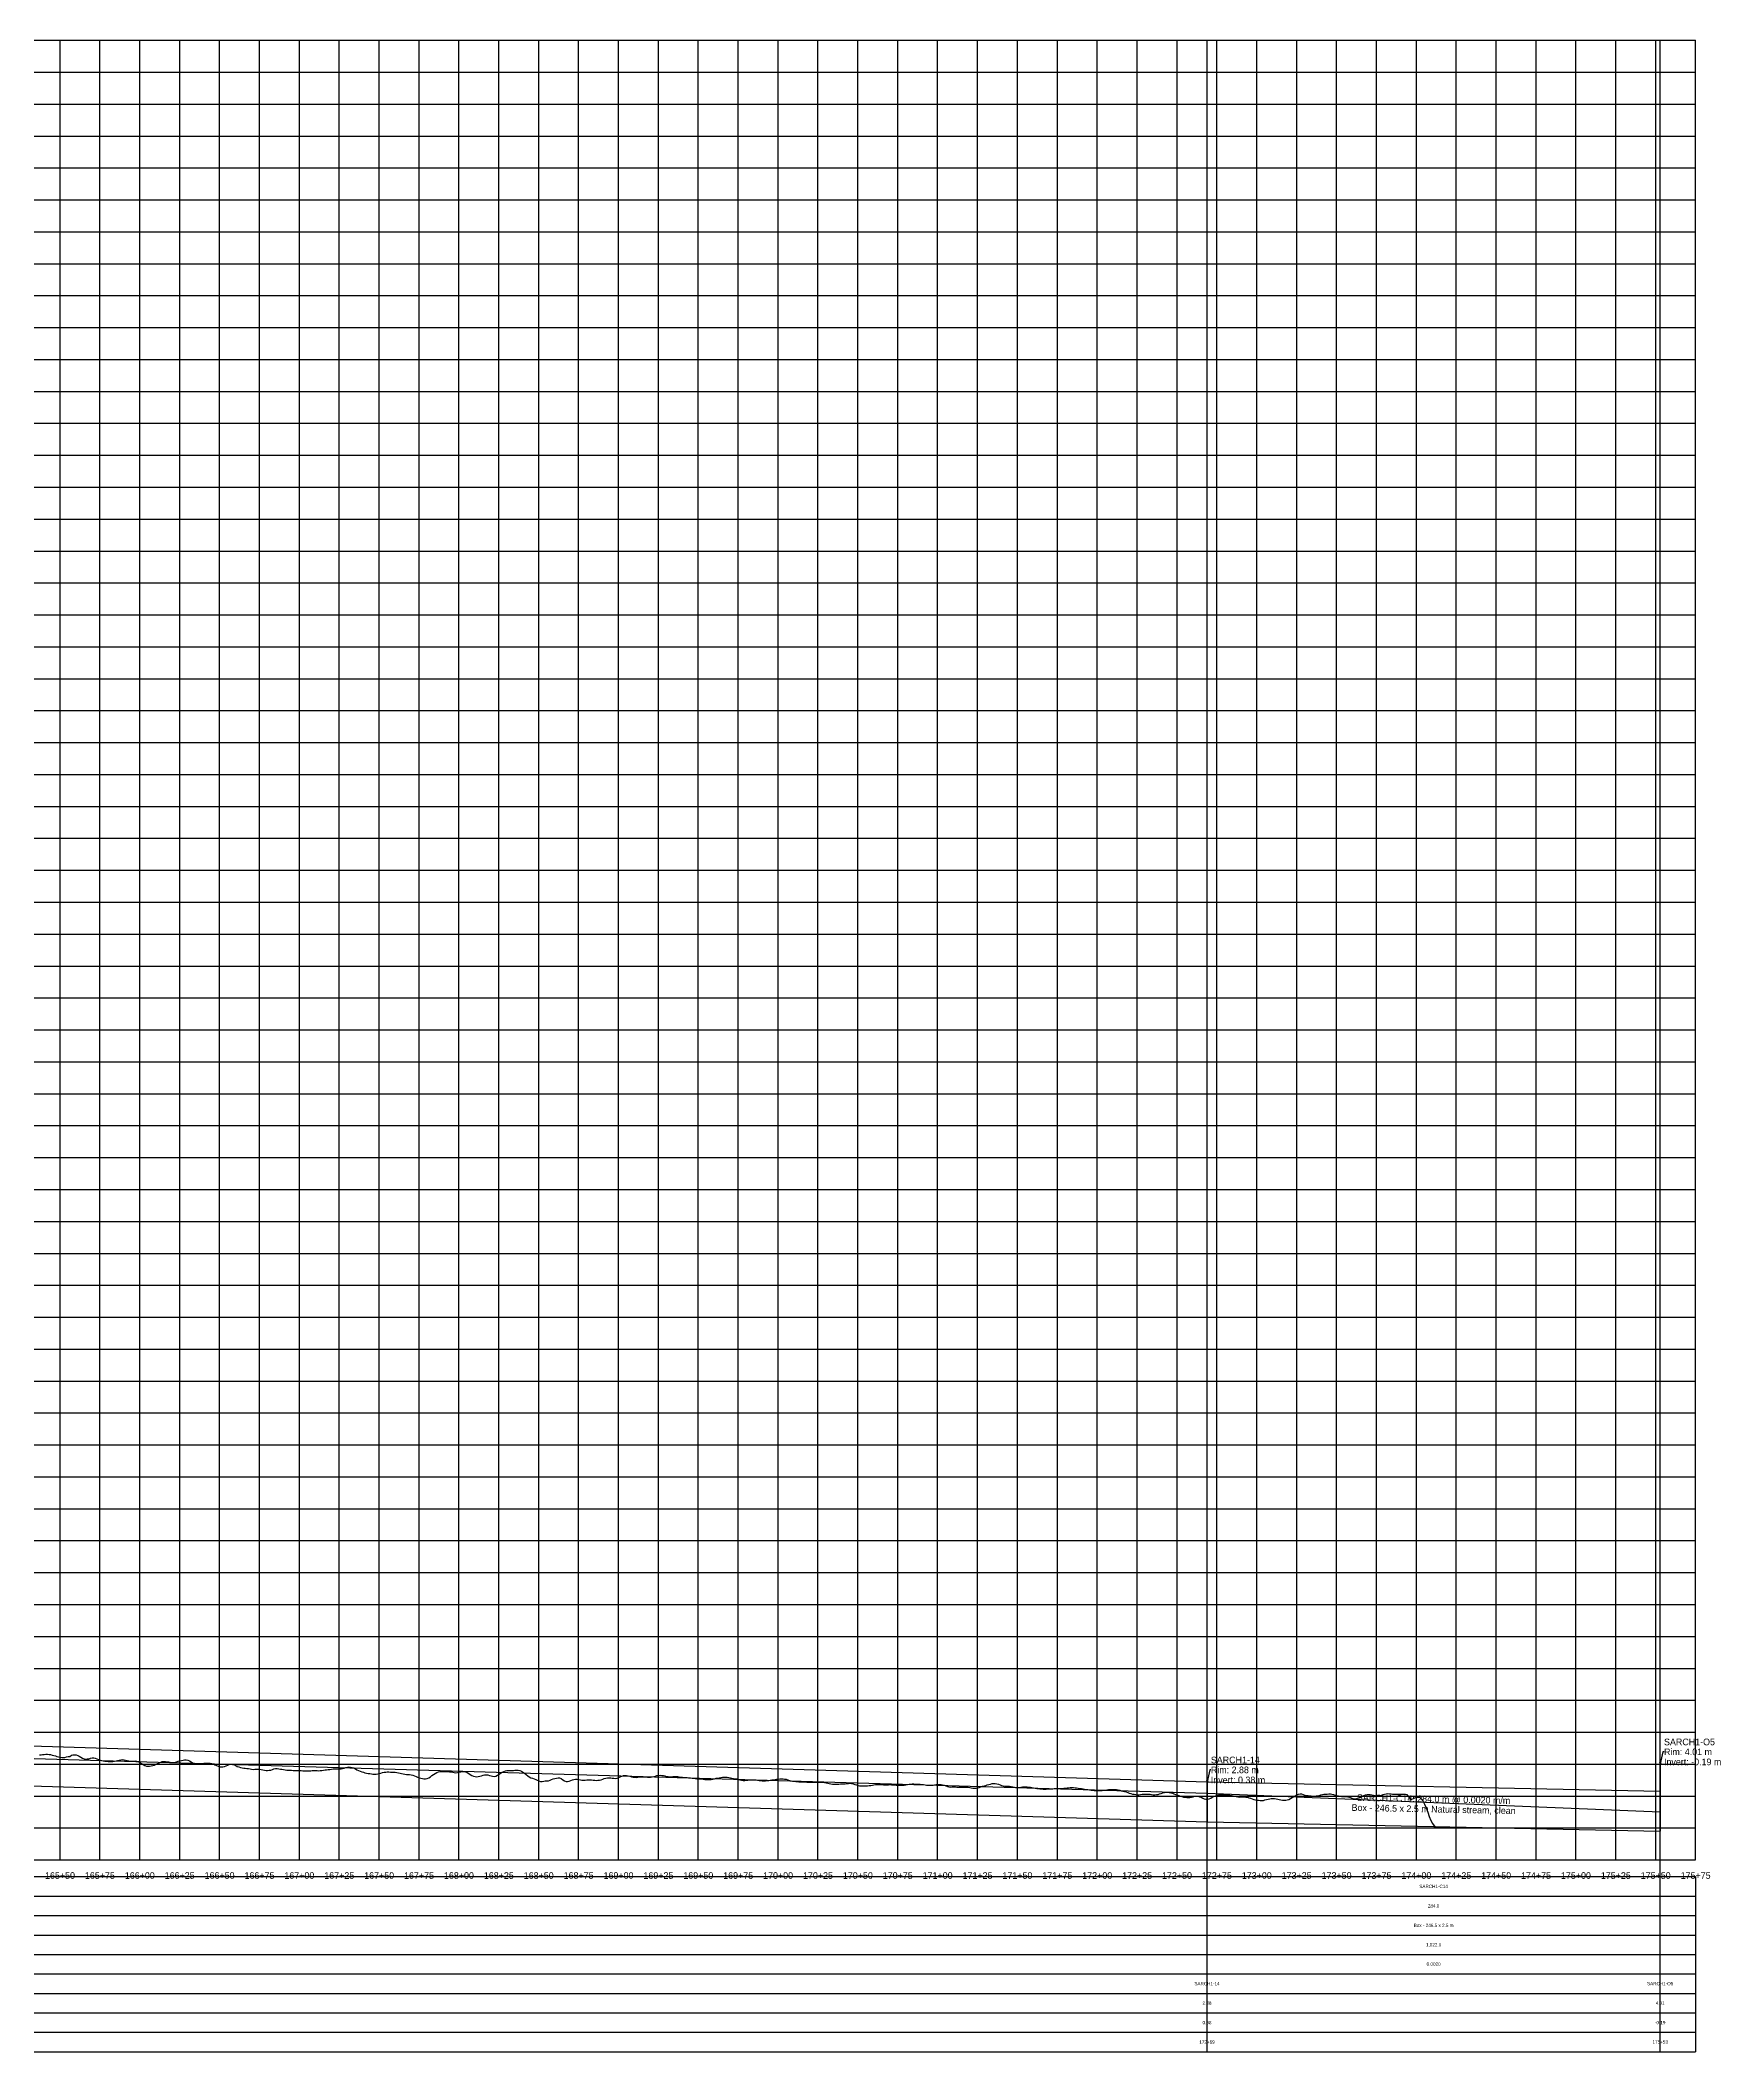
# Model space of a CAD drawing. Extents: x -64 to 17591, y -140 to 1126.
# Drawn here: x 16538 to 17591, y -140 to 1120 of the extents above; entities that cross this region are included whole.
import ezdxf
from ezdxf.enums import TextEntityAlignment as Align

# ---------------------------------------------------------------- set-up
doc = ezdxf.new("R2010")
doc.units = 0
for name, color, linetype in [('Annotation', 7, 'Continuous'), ('Annotation_Table', 254, 'Continuous'), ('Crown', 7, 'Continuous'), ('Grid', 254, 'Continuous'), ('Grid_Text', 7, 'Continuous'), ('Ground_Elevation', 3, 'Continuous'), ('Hydraulic_Grade', 5, 'Continuous'), ('Invert', 7, 'Continuous'), ('Structure', 7, 'Continuous')]:
    doc.layers.add(name, color=color, linetype=linetype)

msp = doc.modelspace()

# ---------------------------------------------------------------- linework, layer by layer
at = {"layer": 'Annotation', "color": 0}
for points in [[(17552.8, 40.1), (17552.6, 41.1), (17553.4, 40.9)], [(17268.8, 28.8), (17268.6, 29.7), (17269.4, 29.6)]]:
    msp.add_lwpolyline(points, close=True, dxfattribs=at)
for points in [[(17555.2, 47.7), (17554.5, 47.7), (17552.8, 40.1)], [(17271.2, 36.4), (17270.5, 36.4), (17268.8, 28.8)]]:
    msp.add_lwpolyline(points, dxfattribs=at)
at = {"layer": 'Annotation_Table', "color": 254}
for points in [[(17268.8, -140.2), (17268.8, 1120)], [(17552.8, -140.2), (17552.8, 1120)], [(-25, -30.5), (17575, -30.5)], [(17575, -30.5), (17575, -140.2)], [(-25, -42.7), (17575, -42.7)], [(-25, -54.9), (17575, -54.9)], [(-25, -67.1), (17575, -67.1)], [(-25, -79.2), (17575, -79.2)], [(-25, -91.4), (17575, -91.4)], [(-25, -103.6), (17575, -103.6)], [(-25, -115.8), (17575, -115.8)], [(-25, -128), (17575, -128)], [(-25, -140.2), (17575, -140.2)]]:
    msp.add_lwpolyline(points, dxfattribs=at)
at = {"layer": 'Crown', "color": 0}
for points in [[(15671.3, 77.7), (17268.8, 28.8)], [(17268.8, 28.8), (17268.8, 28.8)], [(17268.8, 28.8), (17552.8, 23.1)], [(17552.8, 23.1), (17552.8, 23.1)]]:
    msp.add_lwpolyline(points, dxfattribs=at)
at = {"layer": 'Grid', "color": 254}
for points in [[(-25, 1120), (17575, 1120)], [(16550, -20), (16550, 1120)], [(16575, -20), (16575, 1120)], [(16600, -20), (16600, 1120)], [(16625, -20), (16625, 1120)], [(16650, -20), (16650, 1120)], [(16675, -20), (16675, 1120)], [(16700, -20), (16700, 1120)], [(16725, -20), (16725, 1120)], [(16750, -20), (16750, 1120)], [(16775, -20), (16775, 1120)], [(16800, -20), (16800, 1120)], [(16825, -20), (16825, 1120)], [(16850, -20), (16850, 1120)], [(16875, -20), (16875, 1120)], [(16900, -20), (16900, 1120)], [(16925, -20), (16925, 1120)], [(16950, -20), (16950, 1120)], [(16975, -20), (16975, 1120)], [(17000, -20), (17000, 1120)], [(17025, -20), (17025, 1120)], [(17050, -20), (17050, 1120)], [(17075, -20), (17075, 1120)], [(17100, -20), (17100, 1120)], [(17125, -20), (17125, 1120)], [(17150, -20), (17150, 1120)], [(17175, -20), (17175, 1120)], [(17200, -20), (17200, 1120)], [(17225, -20), (17225, 1120)], [(17250, -20), (17250, 1120)], [(17275, -20), (17275, 1120)], [(17300, -20), (17300, 1120)], [(17325, -20), (17325, 1120)], [(17350, -20), (17350, 1120)], [(17375, -20), (17375, 1120)], [(17400, -20), (17400, 1120)], [(17425, -20), (17425, 1120)], [(17450, -20), (17450, 1120)], [(17475, -20), (17475, 1120)], [(17500, -20), (17500, 1120)], [(17525, -20), (17525, 1120)], [(17550, -20), (17550, 1120)], [(17575, -20), (17575, 1120)], [(-25, 1100), (17575, 1100)], [(-25, 1080), (17575, 1080)], [(-25, 1060), (17575, 1060)], [(-25, 1040), (17575, 1040)], [(-25, 1020), (17575, 1020)], [(-25, 1000), (17575, 1000)], [(-25, 980), (17575, 980)], [(-25, 960), (17575, 960)], [(-25, 940), (17575, 940)], [(-25, 920), (17575, 920)], [(-25, 900), (17575, 900)], [(-25, 880), (17575, 880)], [(-25, 860), (17575, 860)], [(-25, 840), (17575, 840)], [(-25, 820), (17575, 820)], [(-25, 800), (17575, 800)], [(-25, 780), (17575, 780)], [(-25, 760), (17575, 760)], [(-25, 740), (17575, 740)], [(-25, 720), (17575, 720)], [(-25, 700), (17575, 700)], [(-25, 680), (17575, 680)], [(-25, 660), (17575, 660)], [(-25, 640), (17575, 640)], [(-25, 620), (17575, 620)], [(-25, 600), (17575, 600)], [(-25, 580), (17575, 580)], [(-25, 560), (17575, 560)], [(-25, 540), (17575, 540)], [(-25, 520), (17575, 520)], [(-25, 500), (17575, 500)], [(-25, 480), (17575, 480)], [(-25, 460), (17575, 460)], [(-25, 440), (17575, 440)], [(-25, 420), (17575, 420)], [(-25, 400), (17575, 400)], [(-25, 380), (17575, 380)], [(-25, 360), (17575, 360)], [(-25, 340), (17575, 340)], [(-25, 320), (17575, 320)], [(-25, 300), (17575, 300)], [(-25, 280), (17575, 280)], [(-25, 260), (17575, 260)], [(-25, 240), (17575, 240)], [(-25, 220), (17575, 220)], [(-25, 200), (17575, 200)], [(-25, 180), (17575, 180)], [(-25, 160), (17575, 160)], [(-25, 140), (17575, 140)], [(-25, 120), (17575, 120)], [(-25, 100), (17575, 100)], [(-25, 80), (17575, 80)], [(-25, 60), (17575, 60)], [(-25, 40), (17575, 40)], [(-25, 20), (17575, 20)], [(-25, 0), (17575, 0)], [(-25, -20), (17575, -20)]]:
    msp.add_lwpolyline(points, dxfattribs=at)
at = {"layer": 'Ground_Elevation', "color": 3}
msp.add_lwpolyline([(16537.1, 45.9), (16538.1, 45.9), (16539.1, 46), (16540.1, 46.1), (16541.1, 46.2), (16542.1, 46.2), (16543.1, 46.1), (16544.1, 46), (16545.1, 45.7), (16546.1, 45.4), (16547.1, 45.1), (16548.1, 44.8), (16549.1, 44.5), (16550.1, 44.3), (16551.1, 44.1), (16552.1, 44.1), (16553.1, 44.2), (16554.1, 44.5), (16555.1, 44.8), (16556.1, 44.8), (16557.1, 45.6), (16558.1, 45.8), (16559.1, 45.9), (16560.1, 45.8), (16561.1, 45.5), (16562.1, 45), (16563.1, 44.3), (16564.1, 43.7), (16565.1, 43.4), (16566.1, 43.2), (16567.1, 43.3), (16568.1, 43.4), (16569.1, 43.7), (16570.1, 43.9), (16571.1, 44), (16572.1, 43.8), (16573.1, 43.4), (16574.1, 42.9), (16575.1, 42.5), (16576.1, 42.2), (16577.1, 42), (16578.1, 41.9), (16579.1, 41.8), (16580.1, 41.7), (16581.1, 41.6), (16582.1, 41.6), (16583.1, 41.7), (16584.1, 41.8), (16585.1, 42), (16586.1, 42.2), (16587.1, 42.5), (16588.1, 42.7), (16589.1, 42.8), (16590.1, 42.7), (16591.1, 42.5), (16592.1, 42.3), (16593.1, 42.1), (16594.1, 41.9), (16595.1, 41.8), (16596.1, 41.9), (16597.1, 42), (16598.1, 41.9), (16599.1, 41.6), (16600.1, 41), (16601.1, 40.4), (16602.1, 39.8), (16603.1, 39.2), (16604.1, 38.8), (16605.1, 38.7), (16606.1, 38.7), (16607.1, 38.9), (16608.1, 39.1), (16609.1, 39.4), (16610.1, 39.9), (16611.1, 40.4), (16612.1, 40.9), (16613.1, 41.3), (16614.1, 41.6), (16615.1, 41.7), (16616.1, 41.6), (16617.1, 41.5), (16618.1, 41.4), (16619.1, 41.2), (16620.1, 41.1), (16621.1, 41.1), (16622.1, 41.2), (16623.1, 41.5), (16624.1, 41.8), (16625.1, 42), (16626.1, 42.3), (16627.1, 42.5), (16628.1, 42.6), (16629.1, 42.6), (16630.1, 42.4), (16631.1, 42), (16632.1, 41.4), (16633.1, 40.9), (16634.1, 40.5), (16635.1, 40.2), (16636.1, 40), (16637.1, 40), (16638.1, 40.1), (16639.1, 40.4), (16640.1, 40.7), (16641.1, 40.7), (16642.1, 40.7), (16643.1, 40.6), (16644.1, 40.5), (16645.1, 40.4), (16646.1, 40.1), (16647.1, 39.6), (16648.1, 39.1), (16649.1, 38.7), (16650.1, 38.4), (16651.1, 38.2), (16652.1, 38.2), (16653.1, 38.5), (16654.1, 39), (16655.1, 39.4), (16656.1, 39.7), (16657.1, 39.9), (16658.1, 39.8), (16659.1, 39.5), (16660.1, 39.1), (16661.1, 38.6), (16662.1, 38.2), (16663.1, 37.8), (16664.1, 37.6), (16665.1, 37.4), (16666.1, 37.4), (16667.1, 37.3), (16668.1, 37.2), (16669.1, 37), (16670.1, 36.8), (16671.1, 36.7), (16672.1, 36.8), (16673.1, 36.9), (16674.1, 36.9), (16675.1, 36.8), (16676.1, 36.6), (16677.1, 36.4), (16678.1, 36.2), (16679.1, 36), (16680.1, 36.1), (16681.1, 36.2), (16682.1, 36.3), (16683.1, 36.6), (16684.1, 37), (16685.1, 37.2), (16686.1, 37.2), (16687.1, 37), (16688.1, 36.9), (16689.1, 36.8), (16690.1, 36.6), (16691.1, 36.4), (16692.1, 36.3), (16693.1, 36.3), (16694.1, 36.3), (16695.1, 36.2), (16696.1, 36.1), (16697.1, 36.1), (16698.1, 36.1), (16699.1, 36), (16700.1, 36), (16701.1, 35.9), (16702.1, 35.8), (16703.1, 35.7), (16704.1, 35.7), (16705.1, 35.7), (16706.1, 35.7), (16707.1, 35.8), (16708.1, 35.9), (16709.1, 36), (16710.1, 35.9), (16711.1, 35.9), (16712.1, 35.8), (16713.1, 35.9), (16714.1, 36), (16715.1, 36.2), (16716.1, 36.4), (16717.1, 36.5), (16718.1, 36.6), (16719.1, 36.7), (16720.1, 36.9), (16721.1, 37), (16722.1, 37.1), (16723.1, 37.1), (16724.1, 37.1), (16725.1, 37.1), (16726.1, 37.1), (16727.1, 37.3), (16728.1, 37.5), (16729.1, 37.8), (16730.1, 38.1), (16731.1, 38.2), (16732.1, 38.1), (16733.1, 37.9), (16734.1, 37.6), (16735.1, 37.1), (16736.1, 36.5), (16737.1, 36.1), (16738.1, 35.6), (16739.1, 35.2), (16740.1, 34.9), (16741.1, 34.6), (16742.1, 34.4), (16743.1, 34.2), (16744.1, 34.1), (16745.1, 33.9), (16746.1, 33.8), (16747.1, 33.8), (16748.1, 33.8), (16749.1, 34), (16750.1, 34.1), (16751.1, 34.4), (16752.1, 34.7), (16753.1, 34.9), (16754.1, 35), (16755.1, 35.1), (16756.1, 35.1), (16757.1, 35), (16758.1, 34.9), (16759.1, 34.9), (16760.1, 34.9), (16761.1, 34.8), (16762.1, 34.6), (16763.1, 34.4), (16764.1, 34.2), (16765.1, 34), (16766.1, 33.8), (16767.1, 33.6), (16768.1, 33.5), (16769.1, 33.4), (16770.1, 33.3), (16771.1, 33), (16772.1, 32.6), (16773.1, 32.2), (16774.1, 31.9), (16775.1, 31.5), (16776.1, 31.2), (16777.1, 31), (16778.1, 30.8), (16779.1, 30.8), (16780.1, 31), (16781.1, 31.5), (16782.1, 32), (16783.1, 32.8), (16784.1, 33.5), (16785.1, 34.2), (16786.1, 34.8), (16787.1, 35.1), (16788.1, 35.3), (16789.1, 35.4), (16790.1, 35.4), (16791.1, 35.4), (16792.1, 35.4), (16793.1, 35.4), (16794.1, 35.2), (16795.1, 35.1), (16796.1, 34.9), (16797.1, 34.7), (16798.1, 34.6), (16799.1, 34.7), (16800.1, 34.9), (16801.1, 35.1), (16802.1, 35.3), (16803.1, 35.3), (16804.1, 35.2), (16805.1, 34.7), (16806.1, 34.1), (16807.1, 33.5), (16808.1, 32.9), (16809.1, 32.4), (16810.1, 32.2), (16811.1, 32.1), (16812.1, 32.2), (16813.1, 32.4), (16814.1, 32.7), (16815.1, 33.1), (16816.1, 33.3), (16817.1, 33.3), (16818.1, 33.2), (16819.1, 32.9), (16820.1, 32.6), (16821.1, 32.4), (16822.1, 32.3), (16823.1, 32.5), (16824.1, 33), (16825.1, 33.6), (16826.1, 34.3), (16827.1, 34.9), (16828.1, 35.4), (16829.1, 35.7), (16830.1, 35.9), (16831.1, 35.9), (16832.1, 35.9), (16833.1, 35.9), (16834.1, 36), (16835.1, 36.2), (16836.1, 36.3), (16837.1, 36.2), (16838.1, 36), (16839.1, 35.6), (16840.1, 35), (16841.1, 34.3), (16842.1, 33.5), (16843.1, 32.7), (16844.1, 32), (16845.1, 31.5), (16846.1, 31.1), (16847.1, 30.7), (16848.1, 30.3), (16849.1, 29.9), (16850.1, 29.5), (16851.1, 29.2), (16852.1, 29.2), (16853.1, 29.4), (16854.1, 29.5), (16855.1, 29.5), (16856.1, 29.6), (16857.1, 29.9), (16858.1, 30.3), (16859.1, 30.7), (16860.1, 31), (16861.1, 31.3), (16862.1, 31.4), (16863.1, 31.4), (16864.1, 30.9), (16865.1, 30.1), (16866.1, 29.5), (16867.1, 29.1), (16868.1, 29.1), (16869.1, 29.4), (16870.1, 29.7), (16871.1, 30.1), (16872.1, 30.4), (16873.1, 30.5), (16874.1, 30.5), (16875.1, 30.4), (16876.1, 30.2), (16877.1, 30), (16878.1, 30), (16879.1, 30), (16880.1, 30.2), (16881.1, 30.2), (16882.1, 30.2), (16883.1, 30.1), (16884.1, 30), (16885.1, 29.9), (16886.1, 29.8), (16887.1, 29.9), (16888.1, 30), (16889.1, 30.2), (16890.1, 30.5), (16891.1, 30.9), (16892.1, 31.2), (16893.1, 31.4), (16894.1, 31.5), (16895.1, 31.4), (16896.1, 31.2), (16897.1, 31.1), (16898.1, 31), (16899.1, 31.2), (16900.1, 31.6), (16901.1, 32.1), (16902.1, 32.5), (16903.1, 32.9), (16904.1, 32.9), (16905.1, 32.8), (16906.1, 32.6), (16907.1, 32.4), (16908.1, 32.1), (16909.1, 31.9), (16910.1, 31.8), (16911.1, 31.7), (16912.1, 31.9), (16913.1, 32), (16914.1, 32.1), (16915.1, 32.1), (16916.1, 32.1), (16917.1, 32), (16918.1, 31.9), (16919.1, 31.9), (16920.1, 31.9), (16921.1, 32), (16922.1, 32.2), (16923.1, 32.5), (16924.1, 32.8), (16925.1, 32.9), (16926.1, 33), (16927.1, 32.9), (16928.1, 32.8), (16929.1, 32.6), (16930.1, 32.3), (16931.1, 32.2), (16932.1, 32.1), (16933.1, 32.1), (16934.1, 32.2), (16935.1, 32.3), (16936.1, 32.3), (16937.1, 32.2), (16938.1, 32.1), (16939.1, 31.9), (16940.1, 31.8), (16941.1, 31.7), (16942.1, 31.7), (16943.1, 31.6), (16944.1, 31.5), (16945.1, 31.4), (16946.1, 31.2), (16947.1, 31.1), (16948.1, 30.9), (16949.1, 30.8), (16950.1, 30.8), (16951.1, 30.8), (16952.1, 30.7), (16953.1, 30.6), (16954.1, 30.4), (16955.1, 30.4), (16956.1, 30.4), (16957.1, 30.4), (16958.1, 30.4), (16959.1, 30.6), (16960.1, 30.8), (16961.1, 31.1), (16962.1, 31.3), (16963.1, 31.5), (16964.1, 31.7), (16965.1, 31.9), (16966.1, 31.9), (16967.1, 31.9), (16968.1, 31.8), (16969.1, 31.7), (16970.1, 31.5), (16971.1, 31.3), (16972.1, 31), (16973.1, 30.8), (16974.1, 30.7), (16975.1, 30.4), (16976.1, 30.1), (16977.1, 29.9), (16978.1, 29.8), (16979.1, 29.8), (16980.1, 29.9), (16981.1, 30), (16982.1, 30.1), (16983.1, 30.2), (16984.1, 30.2), (16985.1, 30.2), (16986.1, 30.1), (16987.1, 30), (16988.1, 29.8), (16989.1, 29.7), (16990.1, 29.6), (16991.1, 29.5), (16992.1, 29.6), (16993.1, 29.7), (16994.1, 29.8), (16995.1, 30), (16996.1, 30.1), (16997.1, 30.2), (16998.1, 30.3), (16999.1, 30.5), (17000.1, 30.6), (17001.1, 30.7), (17002.1, 30.7), (17003.1, 30.7), (17004.1, 30.6), (17005.1, 30.5), (17006.1, 30.2), (17007.1, 29.8), (17008.1, 29.6), (17009.1, 29.4), (17010.1, 29.3), (17011.1, 29.2), (17012.1, 29.1), (17013.1, 29), (17014.1, 29), (17015.1, 29), (17016.1, 28.9), (17017.1, 28.8), (17018.1, 28.7), (17019.1, 28.7), (17020.1, 28.7), (17021.1, 28.7), (17022.1, 28.6), (17023.1, 28.6), (17024.1, 28.6), (17025.1, 28.6), (17026.1, 28.7), (17027.1, 28.7), (17028.1, 28.6), (17029.1, 28.5), (17030.1, 28.3), (17031.1, 28.1), (17032.1, 27.8), (17033.1, 27.6), (17034.1, 27.5), (17035.1, 27.5), (17036.1, 27.5), (17037.1, 27.5), (17038.1, 27.5), (17039.1, 27.6), (17040.1, 27.6), (17041.1, 27.7), (17042.1, 27.7), (17043.1, 27.8), (17044.1, 27.9), (17045.1, 28), (17046.1, 27.9), (17047.1, 27.7), (17048.1, 27.3), (17049.1, 27), (17050.1, 26.7), (17051.1, 26.5), (17052.1, 26.4), (17053.1, 26.4), (17054.1, 26.5), (17055.1, 26.5), (17056.1, 26.5), (17057.1, 26.6), (17058.1, 26.7), (17059.1, 26.9), (17060.1, 27), (17061.1, 27.2), (17062.1, 27.3), (17063.1, 27.3), (17064.1, 27.3), (17065.1, 27.2), (17066.1, 27.1), (17067.1, 27), (17068.1, 27), (17069.1, 27.1), (17070.1, 27.2), (17071.1, 27.1), (17072.1, 27), (17073.1, 27), (17074.1, 26.9), (17075.1, 26.8), (17076.1, 26.8), (17077.1, 26.8), (17078.1, 26.9), (17079.1, 26.9), (17080.1, 27.1), (17081.1, 27.3), (17082.1, 27.4), (17083.1, 27.5), (17084.1, 27.6), (17085.1, 27.6), (17086.1, 27.5), (17087.1, 27.5), (17088.1, 27.5), (17089.1, 27.4), (17090.1, 27.3), (17091.1, 27.2), (17092.1, 27), (17093.1, 26.9), (17094.1, 26.8), (17095.1, 26.8), (17096.1, 26.8), (17097.1, 26.9), (17098.1, 27.1), (17099.1, 27.2), (17100.1, 27.3), (17101.1, 27.3), (17102.1, 27.2), (17103.1, 27.1), (17104.1, 26.8), (17105.1, 26.4), (17106.1, 26), (17107.1, 25.7), (17108.1, 25.6), (17109.1, 25.7), (17110.1, 25.7), (17111.1, 25.7), (17112.1, 25.6), (17113.1, 25.6), (17114.1, 25.6), (17115.1, 25.5), (17116.1, 25.5), (17117.1, 25.6), (17118.1, 25.6), (17119.1, 25.6), (17120.1, 25.4), (17121.1, 25.2), (17122.1, 25), (17123.1, 24.9), (17124.1, 25), (17125.1, 25.2), (17126.1, 25.4), (17127.1, 25.7), (17128.1, 26.1), (17129.1, 26.3), (17130.1, 26.6), (17131.1, 27), (17132.1, 27.3), (17133.1, 27.5), (17134.1, 27.8), (17135.1, 27.9), (17136.1, 27.9), (17137.1, 27.7), (17138.1, 27.5), (17139.1, 27.1), (17140.1, 26.6), (17141.1, 26.3), (17142.1, 26.2), (17143.1, 26.2), (17144.1, 26.2), (17145.1, 26.1), (17146.1, 25.9), (17147.1, 25.7), (17148.1, 25.6), (17149.1, 25.4), (17150.1, 25.3), (17151.1, 25.4), (17152.1, 25.6), (17153.1, 25.7), (17154.1, 25.8), (17155.1, 25.8), (17156.1, 25.8), (17157.1, 25.6), (17158.1, 25.5), (17159.1, 25.3), (17160.1, 25.2), (17161.1, 25), (17162.1, 24.8), (17163.1, 24.7), (17164.1, 24.6), (17165.1, 24.5), (17166.1, 24.4), (17167.1, 24.4), (17168.1, 24.4), (17169.1, 24.5), (17170.1, 24.5), (17171.1, 24.5), (17172.1, 24.6), (17173.1, 24.7), (17174.1, 24.7), (17175.1, 24.7), (17176.1, 24.7), (17177.1, 24.7), (17178.1, 24.7), (17179.1, 24.9), (17180.1, 25), (17181.1, 25.2), (17182.1, 25.2), (17183.1, 25.3), (17184.1, 25.3), (17185.1, 25.3), (17186.1, 25.2), (17187.1, 25.1), (17188.1, 24.9), (17189.1, 24.8), (17190.1, 24.7), (17191.1, 24.6), (17192.1, 24.4), (17193.1, 24.2), (17194.1, 24), (17195.1, 23.8), (17196.1, 23.7), (17197.1, 23.6), (17198.1, 23.5), (17199.1, 23.5), (17200.1, 23.4), (17201.1, 23.4), (17202.1, 23.4), (17203.1, 23.5), (17204.1, 23.6), (17205.1, 23.7), (17206.1, 23.8), (17207.1, 24), (17208.1, 24.1), (17209.1, 24.1), (17210.1, 24.1), (17211.1, 24.1), (17212.1, 24), (17213.1, 23.8), (17214.1, 23.6), (17215.1, 23.3), (17216.1, 23.1), (17217.1, 22.9), (17218.1, 22.6), (17219.1, 22.2), (17220.1, 21.8), (17221.1, 21.5), (17222.1, 21.2), (17223.1, 21.1), (17224.1, 20.9), (17225.1, 20.7), (17226.1, 20.8), (17227.1, 20.9), (17228.1, 21.1), (17229.1, 21.1), (17230.1, 21.1), (17231.1, 21.2), (17232.1, 21.2), (17233.1, 21.1), (17234.1, 20.9), (17235.1, 20.8), (17236.1, 20.8), (17237.1, 20.9), (17238.1, 21), (17239.1, 21.3), (17240.1, 21.6), (17241.1, 22), (17242.1, 22.2), (17243.1, 22.4), (17244.1, 22.4), (17245.1, 22.2), (17246.1, 22), (17247.1, 21.7), (17248.1, 21.3), (17249.1, 21), (17250.1, 20.7), (17251.1, 20.3), (17252.1, 20), (17253.1, 19.7), (17254.1, 19.4), (17255.1, 19.2), (17256.1, 19.1), (17257.1, 19), (17258.1, 19), (17259.1, 19.2), (17260.1, 19.6), (17261.1, 19.9), (17262.1, 20), (17263.1, 20), (17264.1, 19.6), (17265.1, 19.2), (17266.1, 18.7), (17267.1, 18.2), (17268.1, 18), (17269.1, 18), (17270.1, 18.2), (17271.1, 18.7), (17272.1, 19.2), (17273.1, 19.8), (17274.1, 20.2), (17275.1, 20.5), (17276.1, 20.7), (17277.1, 20.7), (17278.1, 20.7), (17279.1, 20.7), (17280.1, 20.6), (17281.1, 20.6), (17282.1, 20.5), (17283.1, 20.5), (17284.1, 20.4), (17285.1, 20.2), (17286.1, 20), (17287.1, 19.7), (17288.1, 19.5), (17289.1, 19.4), (17290.1, 19.5), (17291.1, 19.6), (17292.1, 19.6), (17293.1, 19.4), (17294.1, 19.2), (17295.1, 18.9), (17296.1, 18.6), (17297.1, 18.2), (17298.1, 17.9), (17299.1, 17.7), (17300.1, 17.5), (17301.1, 17.4), (17302.1, 17.2), (17303.1, 17.2), (17304.1, 17.3), (17305.1, 17.6), (17306.1, 17.9), (17307.1, 18.1), (17308.1, 18.3), (17309.1, 18.5), (17310.1, 18.5), (17311.1, 18.4), (17312.1, 18.3), (17313.1, 18.1), (17314.1, 17.8), (17315.1, 17.6), (17316.1, 17.5), (17317.1, 17.5), (17318.1, 17.5), (17319.1, 17.6), (17320.1, 17.9), (17321.1, 18.4), (17322.1, 19), (17323.1, 19.6), (17324.1, 20.2), (17325.1, 20.7), (17326.1, 21.2), (17327.1, 21.3), (17328.1, 21.3), (17329.1, 21), (17330.1, 20.6), (17331.1, 20.4), (17332.1, 20.3), (17333.1, 20.2), (17334.1, 20.1), (17335.1, 20), (17336.1, 20), (17337.1, 20.1), (17338.1, 20.2), (17339.1, 20.4), (17340.1, 20.7), (17341.1, 20.9), (17342.1, 21.1), (17343.1, 21.2), (17344.1, 21.2), (17345.1, 21.3), (17346.1, 21.3), (17347.1, 21.2), (17348.1, 21), (17349.1, 20.6), (17350.1, 20.3), (17351.1, 20.1), (17352.1, 20), (17353.1, 19.8), (17354.1, 19.7), (17355.1, 19.7), (17356.1, 19.7), (17357.1, 19.5), (17358.1, 19.2), (17359.1, 18.9), (17360.1, 18.5), (17361.1, 18.3), (17362.1, 18.3), (17363.1, 18.6), (17364.1, 18.9), (17365.1, 19.4), (17366.1, 19.9), (17367.1, 20.3), (17368.1, 20.7), (17369.1, 20.9), (17370.1, 21), (17371.1, 21), (17372.1, 20.8), (17373.1, 20.5), (17374.1, 20.3), (17375.1, 20.2), (17376.1, 20.2), (17377.1, 20.4), (17378.1, 20.6), (17379.1, 20.9), (17380.1, 21.2), (17381.1, 21.4), (17382.1, 21.5), (17383.1, 21.4), (17384.1, 21.3), (17385.1, 21.2), (17386.1, 21.2), (17387.1, 21.2), (17388.1, 21.2), (17389.1, 21.2), (17390.1, 21.2), (17391.1, 21.2), (17392.1, 21.2), (17393.1, 21.2), (17394.1, 20.9), (17395.1, 19.6), (17396.1, 18.2), (17397.1, 18.1), (17398.1, 18.5), (17399.1, 18.9), (17400.1, 19.3), (17401.1, 19.4), (17402.1, 19), (17403.1, 18.2), (17404.1, 16.9), (17405.1, 15), (17406.1, 12.6), (17407.1, 9.8), (17408.1, 7.1), (17409.1, 4.7), (17410.1, 2.8), (17411.1, 1.4), (17412.1, 0.7), (17413.1, 0.3), (17414.1, 0.1), (17415.1, 0.1), (17416.1, 0), (17417.1, 0), (17418.1, 0), (17419.1, 0), (17420.1, 0), (17421.1, 0), (17422.1, 0), (17423.1, 0), (17424.1, 0), (17425.1, 0), (17426.1, 0), (17427.1, 0), (17428.1, 0), (17429.1, 0), (17430.1, 0), (17431.1, 0), (17432.1, 0), (17433.1, 0), (17434.1, 0), (17435.1, 0), (17436.1, 0), (17437.1, 0), (17438.1, 0), (17439.1, 0), (17440.1, 0), (17441.1, 0), (17442.1, 0), (17443.1, 0), (17444.1, 0), (17445.1, 0), (17446.1, 0), (17447.1, 0), (17448.1, 0), (17449.1, 0), (17450.1, 0), (17451.1, 0), (17452.1, 0), (17453.1, 0), (17454.1, 0), (17455.1, 0), (17456.1, 0), (17457.1, 0), (17458.1, 0), (17459.1, 0), (17460.1, 0), (17461.1, 0), (17462.1, 0), (17463.1, 0), (17464.1, 0), (17465.1, 0), (17466.1, 0), (17467.1, 0), (17468.1, 0), (17469.1, 0), (17470.1, 0), (17471.1, 0), (17472.1, 0), (17473.1, 0), (17474.1, 0), (17475.1, 0), (17476.1, 0), (17477.1, 0), (17478.1, 0), (17479.1, 0), (17480.1, 0), (17481.1, 0), (17482.1, 0), (17483.1, 0), (17484.1, 0), (17485.1, 0), (17486.1, 0), (17487.1, 0), (17488.1, 0), (17489.1, 0), (17490.1, 0), (17491.1, 0), (17492.1, 0), (17493.1, 0), (17494.1, 0), (17495.1, 0), (17496.1, 0), (17497.1, 0), (17498.1, 0), (17499.1, 0), (17500.1, 0), (17501.1, 0), (17502.1, 0), (17503.1, 0), (17504.1, 0), (17505.1, 0), (17506.1, 0), (17507.1, 0), (17508.1, 0), (17509.1, 0), (17510.1, 0), (17511.1, 0), (17512.1, 0), (17513.1, 0), (17514.1, 0), (17515.1, 0), (17516.1, 0), (17517.1, 0), (17518.1, 0), (17519.1, 0), (17520.1, 0), (17521.1, 0), (17522.1, 0), (17523.1, 0), (17524.1, 0), (17525.1, 0), (17526.1, 0), (17527.1, 0), (17528.1, 0), (17529.1, 0), (17530.1, 0), (17531.1, 0), (17532.1, 0), (17533.1, 0), (17534.1, 0), (17535.1, 0), (17536.1, 0), (17537.1, 0), (17538.1, 0), (17539.1, 0), (17540.1, 0), (17541.1, 0), (17542.1, 0), (17543.1, 0), (17544.1, 0), (17545.1, 0), (17546.1, 0), (17547.1, 0), (17548.1, 0), (17549.1, 0), (17550.1, 0), (17551.1, 0), (17552.1, 0), (17552.8, 0)], dxfattribs=at)
at = {"layer": 'Hydraulic_Grade', "color": 5}
for points in [[(15671.3, 69), (17268.8, 21.8)], [(17268.8, 21.8), (17268.8, 21.8)], [(17268.8, 21.8), (17552.8, 10.1)], [(17552.8, 10.1), (17552.8, 10.1), (17552.8, 10.1)]]:
    msp.add_lwpolyline(points, dxfattribs=at)
at = {"layer": 'Invert', "color": 0}
for points in [[(15671.3, 52.7), (17268.8, 3.8)], [(17268.8, 3.8), (17268.8, 3.8)], [(17268.8, 3.8), (17552.8, -1.9)], [(17552.8, -1.9), (17552.8, -1.9)]]:
    msp.add_lwpolyline(points, dxfattribs=at)
at = {"layer": 'Structure', "color": 0}
for points in [[(17552.8, 40.1), (17552.8, -1.9)], [(17552.8, 40.1), (17552.8, -1.9)], [(17268.8, 28.8), (17268.8, 3.8)], [(17268.8, 28.8), (17268.8, 3.8)]]:
    msp.add_lwpolyline(points, dxfattribs=at)

# ---------------------------------------------------------------- texts
at = {"layer": 'Annotation', "color": 0}
for s, height, p in [('SARCH1-O5', 4.17, (17555.2, 53.9)), ('SARCH1-14', 4.17, (17271.2, 42.6)), ('Rim: 2.88 m', 4.167, (17271.2, 36.4)), ('Rim: 4.01 m', 4.167, (17555.2, 47.7)), ('Invert: -0.19 m', 4.167, (17555.2, 41.4)), ('Invert: 0.38 m', 4.167, (17271.2, 30.1))]:
    msp.add_text(s, height=height, dxfattribs=at).set_placement(p, align=Align.MIDDLE_LEFT)
for s, p in [('Box - 246.5 x 2.5 m Natural stream, clean', (17410.8, 11.8)), ('SARCH1-C14: 284.0 m @ 0.0020 m/m', (17410.8, 18.1))]:
    msp.add_text(s, height=4.167, rotation=358.8542, dxfattribs=at).set_placement(p, align=Align.MIDDLE_CENTER)
at = {"layer": 'Annotation_Table', "color": 0}
for s, height, p in [('SARCH1-C14', 2.08, (17410.8, -36.6)), ('284.0', 2.08, (17410.8, -48.8)), ('Box - 246.5 x 2.5 m', 2.083, (17410.8, -61)), ('1,022.0', 2.08, (17410.8, -73.2)), ('0.0020', 2.08, (17410.8, -85.3)), ('SARCH1-14', 2.08, (17268.8, -97.5)), ('SARCH1-O5', 2.08, (17552.8, -97.5)), ('2.88', 2.08, (17268.8, -109.7)), ('4.01', 2.08, (17552.8, -109.7)), ('0.38', 2.08, (17268.8, -121.9)), ('-0.19', 2.08, (17552.8, -121.9)), ('172+69', 2.08, (17268.8, -134.1)), ('175+53', 2.08, (17552.8, -134.1))]:
    msp.add_text(s, height=height, dxfattribs=at).set_placement(p, align=Align.MIDDLE_CENTER)
at = {"layer": 'Grid_Text', "color": 0}
for s, p in [('165+50', (16550, -27.7)), ('165+75', (16575, -27.7)), ('166+00', (16600, -27.7)), ('166+25', (16625, -27.7)), ('166+50', (16650, -27.7)), ('166+75', (16675, -27.7)), ('167+00', (16700, -27.7)), ('167+25', (16725, -27.7)), ('167+50', (16750, -27.7)), ('167+75', (16775, -27.7)), ('168+00', (16800, -27.7)), ('168+25', (16825, -27.7)), ('168+50', (16850, -27.7)), ('168+75', (16875, -27.7)), ('169+00', (16900, -27.7)), ('169+25', (16925, -27.7)), ('169+50', (16950, -27.7)), ('169+75', (16975, -27.7)), ('170+00', (17000, -27.7)), ('170+25', (17025, -27.7)), ('170+50', (17050, -27.7)), ('170+75', (17075, -27.7)), ('171+00', (17100, -27.7)), ('171+25', (17125, -27.7)), ('171+50', (17150, -27.7)), ('171+75', (17175, -27.7)), ('172+00', (17200, -27.7)), ('172+25', (17225, -27.7)), ('172+50', (17250, -27.7)), ('172+75', (17275, -27.7)), ('173+00', (17300, -27.7)), ('173+25', (17325, -27.7)), ('173+50', (17350, -27.7)), ('173+75', (17375, -27.7)), ('174+00', (17400, -27.7)), ('174+25', (17425, -27.7)), ('174+50', (17450, -27.7)), ('174+75', (17475, -27.7)), ('175+00', (17500, -27.7)), ('175+25', (17525, -27.7)), ('175+50', (17550, -27.7)), ('175+75', (17575, -27.7))]:
    msp.add_text(s, height=4.17, dxfattribs=at).set_placement(p, align=Align.TOP_CENTER)

doc.saveas('drawing.dxf')
